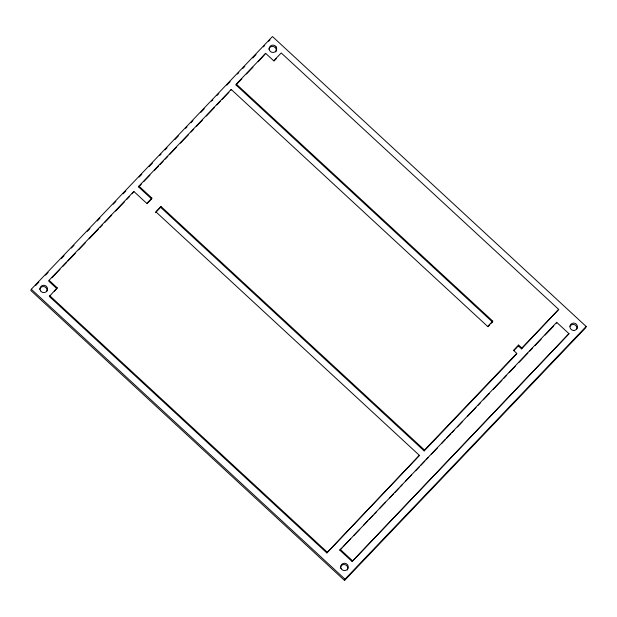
<?xml version="1.0" encoding="UTF-8"?>
<svg xmlns="http://www.w3.org/2000/svg" width="617" height="617" viewBox="0 0 617 617"><rect width="100%" height="100%" fill="white"/><g stroke="black" fill="none" stroke-linecap="round" stroke-linejoin="round"><path stroke-width="0.93" d="M31.305 289.242L30.85 290.53L344.541 580.466L585.695 327.758L586.15 326.47L272.459 36.534L31.305 289.242L344.996 579.178L344.541 580.466M521.55 348.883L521.859 348.027L518.619 345.042L518.319 345.898L521.55 348.883L558.701 309.418L281.229 52.954L273.74 60.805L265.657 53.332L236.303 84.097L492.752 321.125L487.654 326.462L231.205 89.434L138.941 186.118L151.875 198.072L146.784 203.409L133.85 191.455L49.067 280.295L48.766 281.151L56.849 288.625L54.35 291.239M49.067 280.295L57.157 287.769L49.36 296.469L326.833 552.932L419.406 455.385L155.839 211.778L160.929 206.44L424.496 450.048L424.188 450.911L160.628 207.304L160.929 206.44M56.849 288.625L57.157 287.769M133.85 191.455L132.215 193.699M147.116 203.602L151.574 198.929L138.632 186.974L138.941 186.118M151.574 198.929L151.875 198.072M230.905 90.29L231.205 89.434M491.171 323.316L492.443 321.981L235.995 84.953L236.303 84.097M265.657 53.332L258.176 61.708M326.833 552.932L419.406 455.385M339.82 550.163L556.711 322.344L568.997 333.704L352.106 561.524L339.82 550.163L341.81 548.073M352.106 561.524L568.997 333.704M492.443 321.981L492.752 321.125M518.619 345.042L513.529 350.371L516.761 353.364L516.46 354.22L424.188 450.911M556.403 323.2L556.711 322.344M35.501 285.656L38.825 282.17M45.465 275.213L48.126 272.429M61.407 258.5L64.068 255.716M71.371 248.065L74.032 245.273M87.321 231.352L89.974 228.568M97.285 220.909L99.939 218.125M113.227 204.204L115.888 201.42M123.192 193.761L125.853 190.977M139.133 177.056L141.794 174.272M149.098 166.613L152.422 163.127M159.734 155.476L161.06 154.08M165.047 149.9L167.037 147.818M175.012 139.457L178.328 135.979M185.64 128.321L186.966 126.932M190.954 122.752L192.944 120.662M200.918 112.309L204.242 108.831M211.546 101.173L212.88 99.777M216.86 95.604L218.858 93.514M226.825 85.161L230.149 81.683M237.46 74.025L238.787 72.629M242.774 68.456L244.764 66.366M252.739 58.013L256.055 54.527M263.366 46.877L264.693 45.481M268.68 41.3L270.007 39.912M52.075 277.681L60.026 269.351M62.672 266.575L66.651 262.41M67.97 261.022L75.259 253.386M78.567 249.916L85.192 242.975M89.164 238.818L98.442 229.1M99.761 227.712L102.414 224.935M105.06 222.159L111.685 215.217M115.657 211.053L124.272 202.029M126.917 199.252L129.57 196.476M138.632 186.974L141.293 184.19M143.946 181.413L149.923 175.151M154.566 170.284L158.546 166.104M159.88 164.716L163.196 161.238M165.186 159.155L167.839 156.371M169.837 154.281L176.47 147.324M180.457 143.152L188.416 134.807M191.077 132.023L193.73 129.238M196.383 126.462L202.361 120.199M206.34 116.027L214.307 107.682M216.96 104.898L220.284 101.419M222.274 99.329L228.907 92.373M235.995 84.953L241.864 78.799M246.43 74.017L252.955 67.176M274.064 61.006L276.555 58.391M155.53 212.641L160.628 207.304M487.985 326.655L489.898 324.65M513.861 350.564L518.319 345.898M424.496 450.048L516.761 353.364M521.859 348.027L558.701 309.418M343.137 546.685L350.448 539.027M353.772 535.548L359.75 529.278M363.737 525.106L367.724 520.925M369.051 519.529L373.038 515.357M374.365 513.961L376.355 511.871M379.679 508.393L385.656 502.13M389.643 497.95L393.631 493.77M394.957 492.381L398.944 488.201M400.279 486.813L402.269 484.723M405.593 481.245L411.57 474.974M415.557 470.802L419.545 466.622M420.871 465.226L424.858 461.053M426.185 459.657L428.183 457.567M431.499 454.089L437.484 447.826M441.463 443.646L445.451 439.466M446.785 438.078L450.765 433.898M452.099 432.509L454.089 430.419M457.413 426.941L462.727 421.365M467.377 416.498L476.016 407.444M478.005 405.354L480.666 402.569M483.319 399.785L489.304 393.523M493.291 389.342L501.922 380.296M503.919 378.206L506.572 375.421M509.233 372.637L515.21 366.367M519.198 362.187L527.836 353.14M529.826 351.05L532.486 348.266M535.147 345.481L541.124 339.219M545.112 335.039L553.75 325.984M344.996 579.178L586.15 326.47M340.121 549.307L352.415 560.668M49.669 295.612L327.133 552.076M569.915 326.3A3.756 3.679 19.6 0 1 576.887 328.93M268.827 49.213A3.756 3.679 19.6 0 1 275.028 47.409L275.652 48.157A3.756 3.679 19.6 0 1 275.791 51.843M39.658 289.358A3.756 3.679 19.6 0 1 44.139 286.643A3.756 3.679 19.6 0 1 46.961 291.093M340.322 568.296A3.756 3.679 19.6 0 1 344.895 564.624A3.756 3.679 19.6 0 1 347.379 569.969M573.833 330.457L572.861 330.357A3.756 3.679 19.6 0 1 570.733 324.473A3.756 3.679 19.6 0 1 577.026 325.136A3.756 3.679 19.6 0 1 573.833 330.457M276.108 46.869L275.483 46.121A3.756 3.679 19.6 0 0 269.367 47.617A3.756 3.679 19.6 0 0 273.408 52.453A3.756 3.679 19.6 0 0 276.108 46.869M40.599 290.862A3.756 3.679 19.6 0 0 47.085 290.7A3.756 3.679 19.6 0 0 43.622 285.255A3.756 3.679 19.6 0 0 40.599 290.862M341.348 568.843A3.756 3.679 19.6 0 0 347.834 568.681A3.756 3.679 19.6 0 0 344.379 563.236A3.756 3.679 19.6 0 0 341.348 568.843"/></g></svg>
